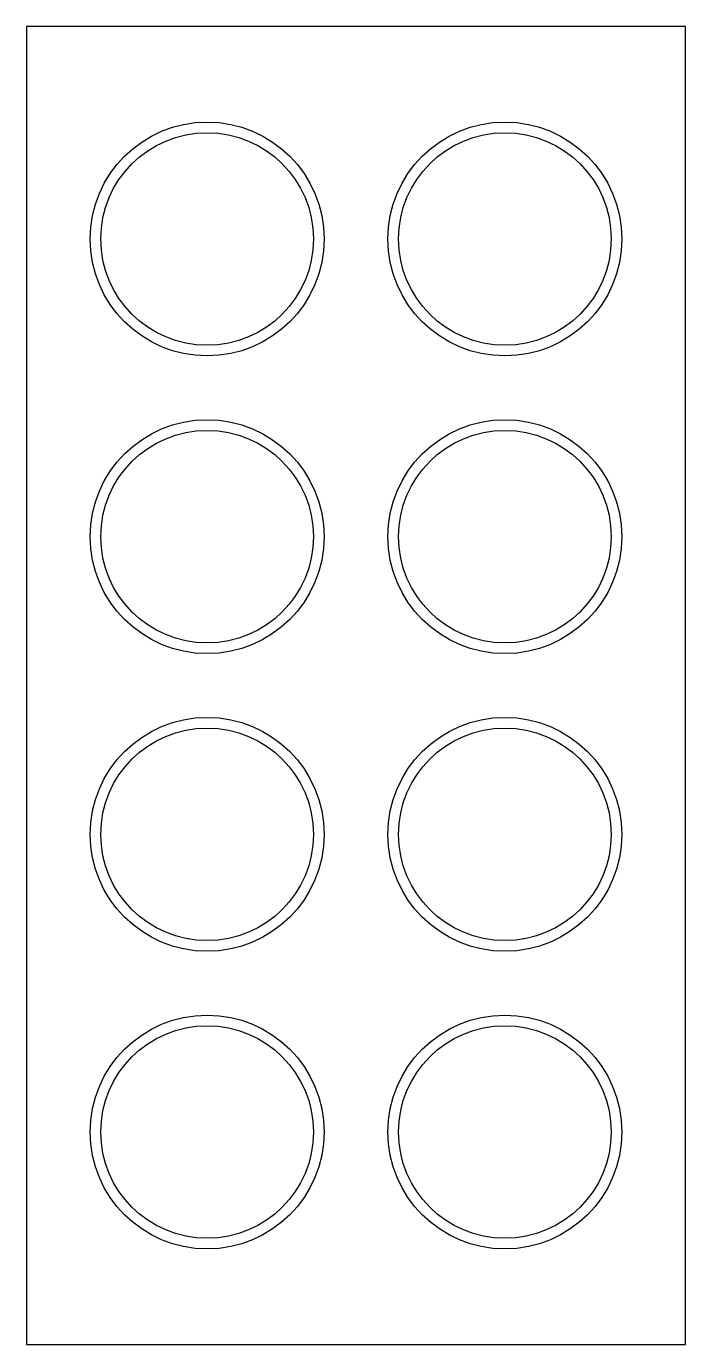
# Model space of a CAD drawing. Header units: millimetres. Extents: x -0.155 to 0.155, y -0.62 to 0.
import ezdxf

# ---------------------------------------------------------------- set-up
doc = ezdxf.new("R2010")
doc.units = ezdxf.units.MM
doc.layers.add('3D_ConcreteCasing_XS_Concrete01', color=253, linetype='Continuous')
doc.layers.add('3D_PlasticTube_XS_ColorGreenS', color=3, linetype='Continuous')

msp = doc.modelspace()

# ---------------------------------------------------------------- linework, layer by layer
at = {"layer": '3D_ConcreteCasing_XS_Concrete01'}
msp.add_lwpolyline([(-0.155, -0.62), (0.155, -0.62), (0.155, 0), (-0.155, 0)], close=True, dxfattribs=at)
at = {"layer": '3D_PlasticTube_XS_ColorGreenS'}
for centre, radius in [((-0.07, -0.1), 0.055), ((0.07, -0.1), 0.055), ((-0.07, -0.1), 0.05), ((0.07, -0.1), 0.05), ((-0.07, -0.24), 0.055), ((0.07, -0.24), 0.055), ((-0.07, -0.24), 0.05), ((0.07, -0.24), 0.05), ((-0.07, -0.38), 0.055), ((0.07, -0.38), 0.055), ((-0.07, -0.38), 0.05), ((0.07, -0.38), 0.05), ((-0.07, -0.52), 0.055), ((0.07, -0.52), 0.055), ((-0.07, -0.52), 0.05), ((0.07, -0.52), 0.05)]:
    msp.add_circle(centre, radius, dxfattribs=at)

doc.saveas('drawing.dxf')
